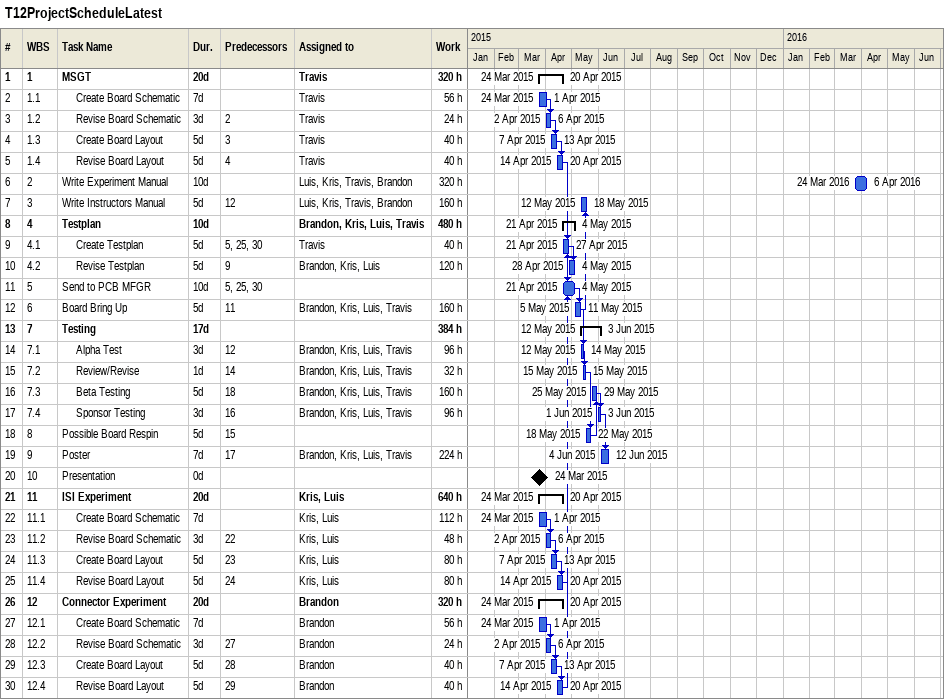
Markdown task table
T12ProjectScheduleLatest

| ID | WBS | Task | Duration | Start | Finish | Predecessors | Resources | Work (h) |
|---|---|---|---|---|---|---|---|---|
| 1 | 1 | **MSGT** | 20d | 2015-03-24 | 2015-04-20 |  | Travis | 320 |
| 2 | 1.1 | Create Board Schematic | 7d | 2015-03-24 | 2015-04-01 |  | Travis | 56 |
| 3 | 1.2 | Revise Board Schematic | 3d | 2015-04-02 | 2015-04-06 | 2 | Travis | 24 |
| 4 | 1.3 | Create Board Layout | 5d | 2015-04-07 | 2015-04-13 | 3 | Travis | 40 |
| 5 | 1.4 | Revise Board Layout | 5d | 2015-04-14 | 2015-04-20 | 4 | Travis | 40 |
| 6 | 2 | Write Experiment Manual | 10d | 2016-03-24 | 2016-04-06 |  | Luis, Kris, Travis, Brandon | 320 |
| 7 | 3 | Write Instructors Manual | 5d | 2015-05-12 | 2015-05-18 | 12 | Luis, Kris, Travis, Brandon | 160 |
| 8 | 4 | **Testplan** | 10d | 2015-04-21 | 2015-05-04 |  | Brandon, Kris, Luis, Travis | 480 |
| 9 | 4.1 | Create Testplan | 5d | 2015-04-21 | 2015-04-27 | 5, 25, 30 | Travis | 40 |
| 10 | 4.2 | Revise Testplan | 5d | 2015-04-28 | 2015-05-04 | 9 | Brandon, Kris, Luis | 120 |
| 11 | 5 | Send to PCB MFGR | 10d | 2015-04-21 | 2015-05-04 | 5, 25, 30 |  |  |
| 12 | 6 | Board Bring Up | 5d | 2015-05-05 | 2015-05-11 | 11 | Brandon, Kris, Luis, Travis | 160 |
| 13 | 7 | **Testing** | 17d | 2015-05-12 | 2015-06-03 |  |  | 384 |
| 14 | 7.1 | Alpha Test | 3d | 2015-05-12 | 2015-05-14 | 12 | Brandon, Kris, Luis, Travis | 96 |
| 15 | 7.2 | Review/Revise | 1d | 2015-05-15 | 2015-05-15 | 14 | Brandon, Kris, Luis, Travis | 32 |
| 16 | 7.3 | Beta Testing | 5d | 2015-05-25 | 2015-05-29 | 18 | Brandon, Kris, Luis, Travis | 160 |
| 17 | 7.4 | Sponsor Testing | 3d | 2015-06-01 | 2015-06-03 | 16 | Brandon, Kris, Luis, Travis | 96 |
| 18 | 8 | Possible Board Respin | 5d | 2015-05-18 | 2015-05-22 | 15 |  |  |
| 19 | 9 | Poster | 7d | 2015-06-04 | 2015-06-12 | 17 | Brandon, Kris, Luis, Travis | 224 |
| 20 | 10 | Presentation | 0d | 2015-03-24 | 2015-03-24 |  |  |  |
| 21 | 11 | **ISI Experiment** | 20d | 2015-03-24 | 2015-04-20 |  | Kris, Luis | 640 |
| 22 | 11.1 | Create Board Schematic | 7d | 2015-03-24 | 2015-04-01 |  | Kris, Luis | 112 |
| 23 | 11.2 | Revise Board Schematic | 3d | 2015-04-02 | 2015-04-06 | 22 | Kris, Luis | 48 |
| 24 | 11.3 | Create Board Layout | 5d | 2015-04-07 | 2015-04-13 | 23 | Kris, Luis | 80 |
| 25 | 11.4 | Revise Board Layout | 5d | 2015-04-14 | 2015-04-20 | 24 | Kris, Luis | 80 |
| 26 | 12 | **Connector Experiment** | 20d | 2015-03-24 | 2015-04-20 |  | Brandon | 320 |
| 27 | 12.1 | Create Board Schematic | 7d | 2015-03-24 | 2015-04-01 |  | Brandon | 56 |
| 28 | 12.2 | Revise Board Schematic | 3d | 2015-04-02 | 2015-04-06 | 27 | Brandon | 24 |
| 29 | 12.3 | Create Board Layout | 5d | 2015-04-07 | 2015-04-13 | 28 | Brandon | 40 |
| 30 | 12.4 | Revise Board Layout | 5d | 2015-04-14 | 2015-04-20 | 29 | Brandon | 40 |
